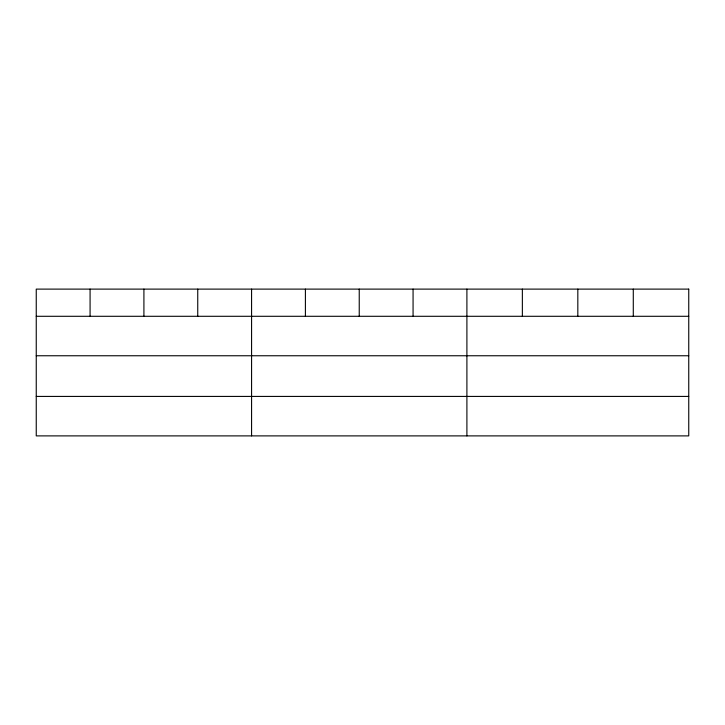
<?xml version="1.0" encoding="UTF-8"?>
<svg xmlns="http://www.w3.org/2000/svg" width="725" height="725" viewBox="0 0 725 725"><rect width="100%" height="100%" fill="white"/><g stroke="black" fill="none" stroke-linecap="round" stroke-linejoin="round"><path stroke-width="1.09" d="M36.25 316.29L688.75 316.29M36.25 355.757L688.75 355.757M36.25 396.421L688.75 396.421M633.287 289.112L633.287 316.29M577.825 289.112L577.825 316.29M522.362 289.112L522.362 316.29M466.9 289.112L466.9 435.888M413.069 289.112L413.069 316.29M359.237 289.112L359.237 316.29M305.406 289.112L305.406 316.29M251.575 289.112L251.575 435.888M197.744 289.112L197.744 316.29M143.913 289.112L143.913 316.29M90.081 289.112L90.081 316.29M688.75 289.112L36.25 289.112L36.25 435.888L688.75 435.888L688.75 289.112"/></g></svg>
